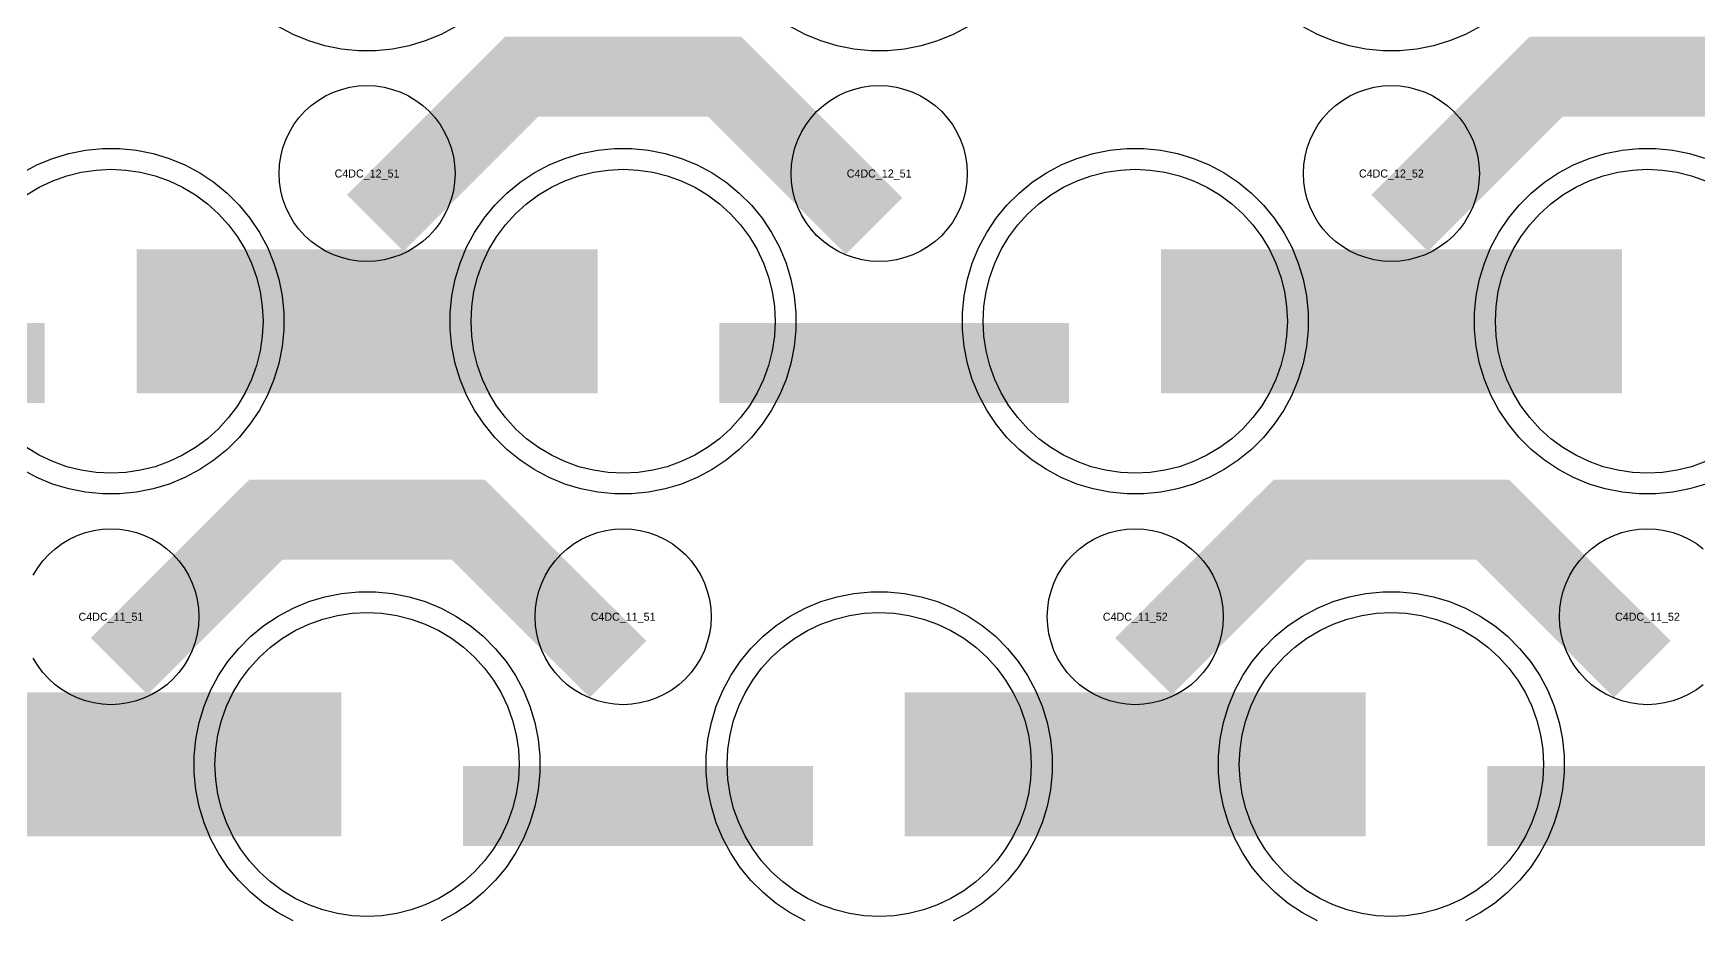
# Model space of a CAD drawing. Extents: x -11880 to 11880, y -14992 to 14992.
# Drawn here: x 4296 to 4816, y -13364 to -13087 of the extents above; entities that cross this region are included whole.
import ezdxf
from ezdxf.enums import TextEntityAlignment as Align

# ---------------------------------------------------------------- set-up
doc = ezdxf.new("R2010")
doc.units = 0
doc.header["$MEASUREMENT"] = 0
for name, color, linetype in [('GDS_775_DT_237', 138, 'CONTINUOUS'), ('RDL1_FS', 34, 'CONTINUOUS'), ('RDL_BS', 160, 'CONTINUOUS')]:
    doc.layers.add(name, color=color, linetype=linetype)

msp = doc.modelspace()

# ---------------------------------------------------------------- linework, layer by layer
at = {"layer": 'RDL1_FS'}
for points in [[(4293.605, -13137.293), (4297.605, -13134.895), (4301.819, -13132.903), (4306.209, -13131.331), (4310.732, -13130.199), (4315.343, -13129.515), (4320, -13129.286), (4324.657, -13129.515), (4329.268, -13130.199), (4333.791, -13131.331), (4338.181, -13132.903), (4342.395, -13134.895), (4346.395, -13137.293), (4350.14, -13140.071), (4353.594, -13143.201), (4356.724, -13146.655), (4359.502, -13150.4), (4361.9, -13154.4), (4363.892, -13158.614), (4365.464, -13163.004), (4366.596, -13167.527), (4367.28, -13172.138), (4367.509, -13176.795), (4367.28, -13181.452), (4366.596, -13186.063), (4365.464, -13190.586), (4363.892, -13194.976), (4361.9, -13199.19), (4359.502, -13203.19), (4356.724, -13206.935), (4353.594, -13210.389), (4350.14, -13213.519), (4346.395, -13216.297), (4342.395, -13218.695), (4338.181, -13220.687), (4333.791, -13222.259), (4329.268, -13223.391), (4324.657, -13224.075), (4320, -13224.304), (4315.343, -13224.075), (4310.732, -13223.391), (4306.209, -13222.259), (4301.819, -13220.687), (4297.605, -13218.695), (4293.605, -13216.297)], [(4818.181, -13220.687), (4813.791, -13222.259), (4809.268, -13223.391), (4804.657, -13224.075), (4800, -13224.304), (4795.343, -13224.075), (4790.732, -13223.391), (4786.209, -13222.259), (4781.819, -13220.687), (4777.605, -13218.695), (4773.605, -13216.297), (4769.86, -13213.519), (4766.406, -13210.389), (4763.276, -13206.935), (4760.498, -13203.19), (4758.1, -13199.19), (4756.108, -13194.976), (4754.536, -13190.586), (4753.404, -13186.063), (4752.72, -13181.452), (4752.491, -13176.795), (4752.72, -13172.138), (4753.404, -13167.527), (4754.536, -13163.004), (4756.108, -13158.614), (4758.1, -13154.4), (4760.498, -13150.4), (4763.276, -13146.655), (4766.406, -13143.201), (4769.86, -13140.071), (4773.605, -13137.293), (4777.605, -13134.895), (4781.819, -13132.903), (4786.209, -13131.331), (4790.732, -13130.199), (4795.343, -13129.515), (4800, -13129.286), (4804.657, -13129.515), (4809.268, -13130.199), (4813.791, -13131.331), (4818.181, -13132.903)]]:
    msp.add_lwpolyline(points, dxfattribs=at)
for points in [[(4480, -13224.304), (4475.343, -13224.075), (4470.732, -13223.391), (4466.209, -13222.259), (4461.819, -13220.687), (4457.605, -13218.695), (4453.605, -13216.297), (4449.86, -13213.519), (4446.406, -13210.389), (4443.276, -13206.935), (4440.498, -13203.19), (4438.1, -13199.19), (4436.108, -13194.976), (4434.536, -13190.586), (4433.404, -13186.063), (4432.72, -13181.452), (4432.491, -13176.795), (4432.72, -13172.138), (4433.404, -13167.527), (4434.536, -13163.004), (4436.108, -13158.614), (4438.1, -13154.4), (4440.498, -13150.4), (4443.276, -13146.655), (4446.406, -13143.201), (4449.86, -13140.071), (4453.605, -13137.293), (4457.605, -13134.895), (4461.819, -13132.903), (4466.209, -13131.331), (4470.732, -13130.199), (4475.343, -13129.515), (4480, -13129.286), (4484.657, -13129.515), (4489.268, -13130.199), (4493.791, -13131.331), (4498.181, -13132.903), (4502.395, -13134.895), (4506.395, -13137.293), (4510.14, -13140.071), (4513.594, -13143.201), (4516.724, -13146.655), (4519.502, -13150.4), (4521.9, -13154.4), (4523.892, -13158.614), (4525.464, -13163.004), (4526.596, -13167.527), (4527.28, -13172.138), (4527.509, -13176.795), (4527.28, -13181.452), (4526.596, -13186.063), (4525.464, -13190.586), (4523.892, -13194.976), (4521.9, -13199.19), (4519.502, -13203.19), (4516.724, -13206.935), (4513.594, -13210.389), (4510.14, -13213.519), (4506.395, -13216.297), (4502.395, -13218.695), (4498.181, -13220.687), (4493.791, -13222.259), (4489.268, -13223.391), (4484.657, -13224.075)], [(4640, -13224.304), (4635.343, -13224.075), (4630.732, -13223.391), (4626.209, -13222.259), (4621.819, -13220.687), (4617.605, -13218.695), (4613.605, -13216.297), (4609.86, -13213.519), (4606.406, -13210.389), (4603.276, -13206.935), (4600.498, -13203.19), (4598.1, -13199.19), (4596.108, -13194.976), (4594.536, -13190.586), (4593.404, -13186.063), (4592.72, -13181.452), (4592.491, -13176.795), (4592.72, -13172.138), (4593.404, -13167.527), (4594.536, -13163.004), (4596.108, -13158.614), (4598.1, -13154.4), (4600.498, -13150.4), (4603.276, -13146.655), (4606.406, -13143.201), (4609.86, -13140.071), (4613.605, -13137.293), (4617.605, -13134.895), (4621.819, -13132.903), (4626.209, -13131.331), (4630.732, -13130.199), (4635.343, -13129.515), (4640, -13129.286), (4644.657, -13129.515), (4649.268, -13130.199), (4653.791, -13131.331), (4658.181, -13132.903), (4662.395, -13134.895), (4666.395, -13137.293), (4670.14, -13140.071), (4673.594, -13143.201), (4676.724, -13146.655), (4679.502, -13150.4), (4681.9, -13154.4), (4683.892, -13158.614), (4685.464, -13163.004), (4686.596, -13167.527), (4687.28, -13172.138), (4687.509, -13176.795), (4687.28, -13181.452), (4686.596, -13186.063), (4685.464, -13190.586), (4683.892, -13194.976), (4681.9, -13199.19), (4679.502, -13203.19), (4676.724, -13206.935), (4673.594, -13210.389), (4670.14, -13213.519), (4666.395, -13216.297), (4662.395, -13218.695), (4658.181, -13220.687), (4653.791, -13222.259), (4649.268, -13223.391), (4644.657, -13224.075)], [(4400, -13362.869), (4395.343, -13362.64), (4390.732, -13361.956), (4386.209, -13360.824), (4381.819, -13359.252), (4377.605, -13357.26), (4373.605, -13354.862), (4369.86, -13352.084), (4366.406, -13348.954), (4363.276, -13345.5), (4360.498, -13341.755), (4358.1, -13337.755), (4356.108, -13333.541), (4354.536, -13329.151), (4353.404, -13324.628), (4352.72, -13320.017), (4352.491, -13315.36), (4352.72, -13310.703), (4353.404, -13306.092), (4354.536, -13301.569), (4356.108, -13297.179), (4358.1, -13292.965), (4360.498, -13288.965), (4363.276, -13285.22), (4366.406, -13281.766), (4369.86, -13278.636), (4373.605, -13275.858), (4377.605, -13273.46), (4381.819, -13271.468), (4386.209, -13269.896), (4390.732, -13268.764), (4395.343, -13268.08), (4400, -13267.851), (4404.657, -13268.08), (4409.268, -13268.764), (4413.791, -13269.896), (4418.181, -13271.468), (4422.395, -13273.46), (4426.395, -13275.858), (4430.14, -13278.636), (4433.594, -13281.766), (4436.724, -13285.22), (4439.502, -13288.965), (4441.9, -13292.965), (4443.892, -13297.179), (4445.464, -13301.569), (4446.596, -13306.092), (4447.28, -13310.703), (4447.509, -13315.36), (4447.28, -13320.017), (4446.596, -13324.628), (4445.464, -13329.151), (4443.892, -13333.541), (4441.9, -13337.755), (4439.502, -13341.755), (4436.724, -13345.5), (4433.594, -13348.954), (4430.14, -13352.084), (4426.395, -13354.862), (4422.395, -13357.26), (4418.181, -13359.252), (4413.791, -13360.824), (4409.268, -13361.956), (4404.657, -13362.64)], [(4560, -13362.869), (4555.343, -13362.64), (4550.732, -13361.956), (4546.209, -13360.824), (4541.819, -13359.252), (4537.605, -13357.26), (4533.605, -13354.862), (4529.86, -13352.084), (4526.406, -13348.954), (4523.276, -13345.5), (4520.498, -13341.755), (4518.1, -13337.755), (4516.108, -13333.541), (4514.536, -13329.151), (4513.404, -13324.628), (4512.72, -13320.017), (4512.491, -13315.36), (4512.72, -13310.703), (4513.404, -13306.092), (4514.536, -13301.569), (4516.108, -13297.179), (4518.1, -13292.965), (4520.498, -13288.965), (4523.276, -13285.22), (4526.406, -13281.766), (4529.86, -13278.636), (4533.605, -13275.858), (4537.605, -13273.46), (4541.819, -13271.468), (4546.209, -13269.896), (4550.732, -13268.764), (4555.343, -13268.08), (4560, -13267.851), (4564.657, -13268.08), (4569.268, -13268.764), (4573.791, -13269.896), (4578.181, -13271.468), (4582.395, -13273.46), (4586.395, -13275.858), (4590.14, -13278.636), (4593.594, -13281.766), (4596.724, -13285.22), (4599.502, -13288.965), (4601.9, -13292.965), (4603.892, -13297.179), (4605.464, -13301.569), (4606.596, -13306.092), (4607.28, -13310.703), (4607.509, -13315.36), (4607.28, -13320.017), (4606.596, -13324.628), (4605.464, -13329.151), (4603.892, -13333.541), (4601.9, -13337.755), (4599.502, -13341.755), (4596.724, -13345.5), (4593.594, -13348.954), (4590.14, -13352.084), (4586.395, -13354.862), (4582.395, -13357.26), (4578.181, -13359.252), (4573.791, -13360.824), (4569.268, -13361.956), (4564.657, -13362.64)], [(4720, -13362.869), (4715.343, -13362.64), (4710.732, -13361.956), (4706.209, -13360.824), (4701.819, -13359.252), (4697.605, -13357.26), (4693.605, -13354.862), (4689.86, -13352.084), (4686.406, -13348.954), (4683.276, -13345.5), (4680.498, -13341.755), (4678.1, -13337.755), (4676.108, -13333.541), (4674.536, -13329.151), (4673.404, -13324.628), (4672.72, -13320.017), (4672.491, -13315.36), (4672.72, -13310.703), (4673.404, -13306.092), (4674.536, -13301.569), (4676.108, -13297.179), (4678.1, -13292.965), (4680.498, -13288.965), (4683.276, -13285.22), (4686.406, -13281.766), (4689.86, -13278.636), (4693.605, -13275.858), (4697.605, -13273.46), (4701.819, -13271.468), (4706.209, -13269.896), (4710.732, -13268.764), (4715.343, -13268.08), (4720, -13267.851), (4724.657, -13268.08), (4729.268, -13268.764), (4733.791, -13269.896), (4738.181, -13271.468), (4742.395, -13273.46), (4746.395, -13275.858), (4750.14, -13278.636), (4753.594, -13281.766), (4756.724, -13285.22), (4759.502, -13288.965), (4761.9, -13292.965), (4763.892, -13297.179), (4765.464, -13301.569), (4766.596, -13306.092), (4767.28, -13310.703), (4767.509, -13315.36), (4767.28, -13320.017), (4766.596, -13324.628), (4765.464, -13329.151), (4763.892, -13333.541), (4761.9, -13337.755), (4759.502, -13341.755), (4756.724, -13345.5), (4753.594, -13348.954), (4750.14, -13352.084), (4746.395, -13354.862), (4742.395, -13357.26), (4738.181, -13359.252), (4733.791, -13360.824), (4729.268, -13361.956), (4724.657, -13362.64)]]:
    msp.add_lwpolyline(points, close=True, dxfattribs=at)
for points in [[(4328.002, -13176.795, 45, 45, 0), (4400.002, -13176.795, 45, 45, 0)], [(4400.002, -13176.795, 45, 45, 0), (4472.002, -13176.795, 45, 45, 0)], [(4648.002, -13176.795, 45, 45, 0), (4720.002, -13176.795, 45, 45, 0)], [(4720.002, -13176.795, 45, 45, 0), (4792.002, -13176.795, 45, 45, 0)], [(4248.002, -13315.36, 45, 45, 0), (4320.002, -13315.36, 45, 45, 0)], [(4320.002, -13315.36, 45, 45, 0), (4392.002, -13315.36, 45, 45, 0)], [(4568.002, -13315.36, 45, 45, 0), (4640.002, -13315.36, 45, 45, 0)], [(4640.002, -13315.36, 45, 45, 0), (4712.002, -13315.36, 45, 45, 0)]]:
    msp.add_lwpolyline(points, format="xyseb", dxfattribs=at)
at = {"layer": 'RDL_BS'}
for points in [[(4427.777, -13084.613), (4423.115, -13087.105), (4418.205, -13089.136), (4413.165, -13090.667), (4407.938, -13091.713), (4402.644, -13092.23), (4397.356, -13092.23), (4392.062, -13091.713), (4386.835, -13090.667), (4381.795, -13089.136), (4376.885, -13087.105), (4372.223, -13084.613)], [(4587.777, -13084.613), (4583.115, -13087.105), (4578.205, -13089.136), (4573.165, -13090.667), (4567.938, -13091.713), (4562.644, -13092.23), (4557.356, -13092.23), (4552.062, -13091.713), (4546.835, -13090.667), (4541.795, -13089.136), (4536.885, -13087.105), (4532.223, -13084.613)], [(4747.777, -13084.613), (4743.115, -13087.105), (4738.205, -13089.136), (4733.165, -13090.667), (4727.938, -13091.713), (4722.644, -13092.23), (4717.356, -13092.23), (4712.062, -13091.713), (4706.835, -13090.667), (4701.795, -13089.136), (4696.885, -13087.105), (4692.223, -13084.613)], [(4292.223, -13130.412), (4296.885, -13127.92), (4301.795, -13125.889), (4306.835, -13124.358), (4312.062, -13123.312), (4317.356, -13122.795), (4322.644, -13122.795), (4327.938, -13123.312), (4333.165, -13124.358), (4338.205, -13125.889), (4343.115, -13127.92), (4347.777, -13130.412), (4352.191, -13133.359), (4356.292, -13136.721), (4360.074, -13140.503), (4363.436, -13144.604), (4366.383, -13149.018), (4368.875, -13153.68), (4370.906, -13158.59), (4372.437, -13163.63), (4373.483, -13168.857), (4374, -13174.151), (4374, -13179.439), (4373.483, -13184.733), (4372.437, -13189.96), (4370.906, -13195), (4368.875, -13199.91), (4366.383, -13204.572), (4363.436, -13208.986), (4360.074, -13213.087), (4356.292, -13216.869), (4352.191, -13220.231), (4347.777, -13223.178), (4343.115, -13225.67), (4338.205, -13227.701), (4333.165, -13229.232), (4327.938, -13230.278), (4322.644, -13230.795), (4317.356, -13230.795), (4312.062, -13230.278), (4306.835, -13229.232), (4301.795, -13227.701), (4296.885, -13225.67), (4292.223, -13223.178)], [(4818.205, -13227.701), (4813.165, -13229.232), (4807.938, -13230.278), (4802.644, -13230.795), (4797.356, -13230.795), (4792.062, -13230.278), (4786.835, -13229.232), (4781.795, -13227.701), (4776.885, -13225.67), (4772.223, -13223.178), (4767.809, -13220.231), (4763.708, -13216.869), (4759.926, -13213.087), (4756.564, -13208.986), (4753.617, -13204.572), (4751.125, -13199.91), (4749.094, -13195), (4747.563, -13189.96), (4746.517, -13184.733), (4746, -13179.439), (4746, -13174.151), (4746.517, -13168.857), (4747.563, -13163.63), (4749.094, -13158.59), (4751.125, -13153.68), (4753.617, -13149.018), (4756.564, -13144.604), (4759.926, -13140.503), (4763.708, -13136.721), (4767.809, -13133.359), (4772.223, -13130.412), (4776.885, -13127.92), (4781.795, -13125.889), (4786.835, -13124.358), (4792.062, -13123.312), (4797.356, -13122.795), (4802.644, -13122.795), (4807.938, -13123.312), (4813.165, -13124.358), (4818.205, -13125.889)], [(4295.75, -13256.216), (4297.143, -13253.892), (4298.746, -13251.729), (4300.558, -13249.73), (4302.557, -13247.918), (4304.72, -13246.315), (4307.044, -13244.922), (4309.481, -13243.77), (4312.016, -13242.863), (4314.635, -13242.206), (4317.307, -13241.81), (4320, -13241.678), (4322.693, -13241.81), (4325.365, -13242.206), (4327.984, -13242.863), (4330.519, -13243.77), (4332.956, -13244.922), (4335.28, -13246.315), (4337.443, -13247.918), (4339.442, -13249.73), (4341.254, -13251.729), (4342.857, -13253.892), (4344.25, -13256.216), (4345.402, -13258.653), (4346.309, -13261.188), (4346.966, -13263.807), (4347.362, -13266.479), (4347.494, -13269.172), (4347.362, -13271.865), (4346.966, -13274.537), (4346.309, -13277.156), (4345.402, -13279.691), (4344.25, -13282.128), (4342.857, -13284.452), (4341.254, -13286.615), (4339.442, -13288.614), (4337.443, -13290.426), (4335.28, -13292.029), (4332.956, -13293.422), (4330.519, -13294.574), (4327.984, -13295.481), (4325.365, -13296.138), (4322.693, -13296.534), (4320, -13296.666), (4317.307, -13296.534), (4314.635, -13296.138), (4312.016, -13295.481), (4309.481, -13294.574), (4307.044, -13293.422), (4304.72, -13292.029), (4302.557, -13290.426), (4300.558, -13288.614), (4298.746, -13286.615), (4297.143, -13284.452), (4295.75, -13282.128)], [(4817.443, -13290.426), (4815.28, -13292.029), (4812.956, -13293.422), (4810.519, -13294.574), (4807.984, -13295.481), (4805.365, -13296.138), (4802.693, -13296.534), (4800, -13296.666), (4797.307, -13296.534), (4794.635, -13296.138), (4792.016, -13295.481), (4789.481, -13294.574), (4787.044, -13293.422), (4784.72, -13292.029), (4782.557, -13290.426), (4780.558, -13288.614), (4778.746, -13286.615), (4777.143, -13284.452), (4775.75, -13282.128), (4774.598, -13279.691), (4773.691, -13277.156), (4773.034, -13274.537), (4772.638, -13271.865), (4772.506, -13269.172), (4772.638, -13266.479), (4773.034, -13263.807), (4773.691, -13261.188), (4774.598, -13258.653), (4775.75, -13256.216), (4777.143, -13253.892), (4778.746, -13251.729), (4780.558, -13249.73), (4782.557, -13247.918), (4784.72, -13246.315), (4787.044, -13244.922), (4789.481, -13243.77), (4792.016, -13242.863), (4794.635, -13242.206), (4797.307, -13241.81), (4800, -13241.678), (4802.693, -13241.81), (4805.365, -13242.206), (4807.984, -13242.863), (4810.519, -13243.77), (4812.956, -13244.922), (4815.28, -13246.315), (4817.443, -13247.918)], [(4376.885, -13364.235), (4372.223, -13361.743), (4367.809, -13358.796), (4363.708, -13355.434), (4359.926, -13351.652), (4356.564, -13347.551), (4353.617, -13343.137), (4351.125, -13338.475), (4349.094, -13333.565), (4347.563, -13328.525), (4346.517, -13323.298), (4346, -13318.004), (4346, -13312.716), (4346.517, -13307.422), (4347.563, -13302.195), (4349.094, -13297.155), (4351.125, -13292.245), (4353.617, -13287.583), (4356.564, -13283.169), (4359.926, -13279.068), (4363.708, -13275.286), (4367.809, -13271.924), (4372.223, -13268.977), (4376.885, -13266.485), (4381.795, -13264.454), (4386.835, -13262.923), (4392.062, -13261.877), (4397.356, -13261.36), (4402.644, -13261.36), (4407.938, -13261.877), (4413.165, -13262.923), (4418.205, -13264.454), (4423.115, -13266.485), (4427.777, -13268.977), (4432.191, -13271.924), (4436.292, -13275.286), (4440.074, -13279.068), (4443.436, -13283.169), (4446.383, -13287.583), (4448.875, -13292.245), (4450.906, -13297.155), (4452.437, -13302.195), (4453.483, -13307.422), (4454, -13312.716), (4454, -13318.004), (4453.483, -13323.298), (4452.437, -13328.525), (4450.906, -13333.565), (4448.875, -13338.475), (4446.383, -13343.137), (4443.436, -13347.551), (4440.074, -13351.652), (4436.292, -13355.434), (4432.191, -13358.796), (4427.777, -13361.743), (4423.115, -13364.235)], [(4536.885, -13364.235), (4532.223, -13361.743), (4527.809, -13358.796), (4523.708, -13355.434), (4519.926, -13351.652), (4516.564, -13347.551), (4513.617, -13343.137), (4511.125, -13338.475), (4509.094, -13333.565), (4507.563, -13328.525), (4506.517, -13323.298), (4506, -13318.004), (4506, -13312.716), (4506.517, -13307.422), (4507.563, -13302.195), (4509.094, -13297.155), (4511.125, -13292.245), (4513.617, -13287.583), (4516.564, -13283.169), (4519.926, -13279.068), (4523.708, -13275.286), (4527.809, -13271.924), (4532.223, -13268.977), (4536.885, -13266.485), (4541.795, -13264.454), (4546.835, -13262.923), (4552.062, -13261.877), (4557.356, -13261.36), (4562.644, -13261.36), (4567.938, -13261.877), (4573.165, -13262.923), (4578.205, -13264.454), (4583.115, -13266.485), (4587.777, -13268.977), (4592.191, -13271.924), (4596.292, -13275.286), (4600.074, -13279.068), (4603.436, -13283.169), (4606.383, -13287.583), (4608.875, -13292.245), (4610.906, -13297.155), (4612.437, -13302.195), (4613.483, -13307.422), (4614, -13312.716), (4614, -13318.004), (4613.483, -13323.298), (4612.437, -13328.525), (4610.906, -13333.565), (4608.875, -13338.475), (4606.383, -13343.137), (4603.436, -13347.551), (4600.074, -13351.652), (4596.292, -13355.434), (4592.191, -13358.796), (4587.777, -13361.743), (4583.115, -13364.235)], [(4696.885, -13364.235), (4692.223, -13361.743), (4687.809, -13358.796), (4683.708, -13355.434), (4679.926, -13351.652), (4676.564, -13347.551), (4673.617, -13343.137), (4671.125, -13338.475), (4669.094, -13333.565), (4667.563, -13328.525), (4666.517, -13323.298), (4666, -13318.004), (4666, -13312.716), (4666.517, -13307.422), (4667.563, -13302.195), (4669.094, -13297.155), (4671.125, -13292.245), (4673.617, -13287.583), (4676.564, -13283.169), (4679.926, -13279.068), (4683.708, -13275.286), (4687.809, -13271.924), (4692.223, -13268.977), (4696.885, -13266.485), (4701.795, -13264.454), (4706.835, -13262.923), (4712.062, -13261.877), (4717.356, -13261.36), (4722.644, -13261.36), (4727.938, -13261.877), (4733.165, -13262.923), (4738.205, -13264.454), (4743.115, -13266.485), (4747.777, -13268.977), (4752.191, -13271.924), (4756.292, -13275.286), (4760.074, -13279.068), (4763.436, -13283.169), (4766.383, -13287.583), (4768.875, -13292.245), (4770.906, -13297.155), (4772.437, -13302.195), (4773.483, -13307.422), (4774, -13312.716), (4774, -13318.004), (4773.483, -13323.298), (4772.437, -13328.525), (4770.906, -13333.565), (4768.875, -13338.475), (4766.383, -13343.137), (4763.436, -13347.551), (4760.074, -13351.652), (4756.292, -13355.434), (4752.191, -13358.796), (4747.777, -13361.743), (4743.115, -13364.235)]]:
    msp.add_lwpolyline(points, dxfattribs=at)
for points in [[(4402.562, -13146.109, 25, 25, 0), (4448.377, -13100.294, 25, 25, 0), (4481.93, -13100.294, 25, 25, 0)], [(4558.401, -13147.008, 25, 25, 0), (4511.687, -13100.294, 25, 25, 0), (4481.929, -13100.294, 25, 25, 0)], [(4722.562, -13146.109, 25, 25, 0), (4768.377, -13100.294, 25, 25, 0), (4801.93, -13100.294, 25, 25, 0)], [(4878.401, -13147.008, 25, 25, 0), (4831.687, -13100.294, 25, 25, 0), (4801.929, -13100.294, 25, 25, 0)], [(4190.016, -13189.808, 25, 25, 0), (4299.281, -13189.808, 25, 25, 0)], [(4510.016, -13189.808, 25, 25, 0), (4619.281, -13189.808, 25, 25, 0)], [(4322.562, -13284.674, 25, 25, 0), (4368.377, -13238.859, 25, 25, 0), (4401.93, -13238.859, 25, 25, 0)], [(4478.401, -13285.573, 25, 25, 0), (4431.687, -13238.859, 25, 25, 0), (4401.929, -13238.859, 25, 25, 0)], [(4642.562, -13284.674, 25, 25, 0), (4688.377, -13238.859, 25, 25, 0), (4721.93, -13238.859, 25, 25, 0)], [(4798.401, -13285.573, 25, 25, 0), (4751.687, -13238.859, 25, 25, 0), (4721.929, -13238.859, 25, 25, 0)], [(4430.016, -13328.373, 25, 25, 0), (4539.281, -13328.373, 25, 25, 0)], [(4750.016, -13328.373, 25, 25, 0), (4859.281, -13328.373, 25, 25, 0)]]:
    msp.add_lwpolyline(points, format="xyseb", dxfattribs=at)
for points in [[(4400, -13158.101), (4397.307, -13157.969), (4394.635, -13157.573), (4392.016, -13156.916), (4389.481, -13156.009), (4387.044, -13154.857), (4384.72, -13153.464), (4382.557, -13151.861), (4380.558, -13150.049), (4378.746, -13148.05), (4377.143, -13145.887), (4375.75, -13143.563), (4374.598, -13141.126), (4373.691, -13138.591), (4373.034, -13135.972), (4372.638, -13133.3), (4372.506, -13130.607), (4372.638, -13127.914), (4373.034, -13125.242), (4373.691, -13122.623), (4374.598, -13120.088), (4375.75, -13117.651), (4377.143, -13115.327), (4378.746, -13113.164), (4380.558, -13111.165), (4382.557, -13109.353), (4384.72, -13107.75), (4387.044, -13106.357), (4389.481, -13105.205), (4392.016, -13104.298), (4394.635, -13103.641), (4397.307, -13103.245), (4400, -13103.113), (4402.693, -13103.245), (4405.365, -13103.641), (4407.984, -13104.298), (4410.519, -13105.205), (4412.956, -13106.357), (4415.28, -13107.75), (4417.443, -13109.353), (4419.442, -13111.165), (4421.254, -13113.164), (4422.857, -13115.327), (4424.25, -13117.651), (4425.402, -13120.088), (4426.309, -13122.623), (4426.966, -13125.242), (4427.362, -13127.914), (4427.494, -13130.607), (4427.362, -13133.3), (4426.966, -13135.972), (4426.309, -13138.591), (4425.402, -13141.126), (4424.25, -13143.563), (4422.857, -13145.887), (4421.254, -13148.05), (4419.442, -13150.049), (4417.443, -13151.861), (4415.28, -13153.464), (4412.956, -13154.857), (4410.519, -13156.009), (4407.984, -13156.916), (4405.365, -13157.573), (4402.693, -13157.969)], [(4560, -13158.101), (4557.307, -13157.969), (4554.635, -13157.573), (4552.016, -13156.916), (4549.481, -13156.009), (4547.044, -13154.857), (4544.72, -13153.464), (4542.557, -13151.861), (4540.558, -13150.049), (4538.746, -13148.05), (4537.143, -13145.887), (4535.75, -13143.563), (4534.598, -13141.126), (4533.691, -13138.591), (4533.034, -13135.972), (4532.638, -13133.3), (4532.506, -13130.607), (4532.638, -13127.914), (4533.034, -13125.242), (4533.691, -13122.623), (4534.598, -13120.088), (4535.75, -13117.651), (4537.143, -13115.327), (4538.746, -13113.164), (4540.558, -13111.165), (4542.557, -13109.353), (4544.72, -13107.75), (4547.044, -13106.357), (4549.481, -13105.205), (4552.016, -13104.298), (4554.635, -13103.641), (4557.307, -13103.245), (4560, -13103.113), (4562.693, -13103.245), (4565.365, -13103.641), (4567.984, -13104.298), (4570.519, -13105.205), (4572.956, -13106.357), (4575.28, -13107.75), (4577.443, -13109.353), (4579.442, -13111.165), (4581.254, -13113.164), (4582.857, -13115.327), (4584.25, -13117.651), (4585.402, -13120.088), (4586.309, -13122.623), (4586.966, -13125.242), (4587.362, -13127.914), (4587.494, -13130.607), (4587.362, -13133.3), (4586.966, -13135.972), (4586.309, -13138.591), (4585.402, -13141.126), (4584.25, -13143.563), (4582.857, -13145.887), (4581.254, -13148.05), (4579.442, -13150.049), (4577.443, -13151.861), (4575.28, -13153.464), (4572.956, -13154.857), (4570.519, -13156.009), (4567.984, -13156.916), (4565.365, -13157.573), (4562.693, -13157.969)], [(4720, -13158.101), (4717.307, -13157.969), (4714.635, -13157.573), (4712.016, -13156.916), (4709.481, -13156.009), (4707.044, -13154.857), (4704.72, -13153.464), (4702.557, -13151.861), (4700.558, -13150.049), (4698.746, -13148.05), (4697.143, -13145.887), (4695.75, -13143.563), (4694.598, -13141.126), (4693.691, -13138.591), (4693.034, -13135.972), (4692.638, -13133.3), (4692.506, -13130.607), (4692.638, -13127.914), (4693.034, -13125.242), (4693.691, -13122.623), (4694.598, -13120.088), (4695.75, -13117.651), (4697.143, -13115.327), (4698.746, -13113.164), (4700.558, -13111.165), (4702.557, -13109.353), (4704.72, -13107.75), (4707.044, -13106.357), (4709.481, -13105.205), (4712.016, -13104.298), (4714.635, -13103.641), (4717.307, -13103.245), (4720, -13103.113), (4722.693, -13103.245), (4725.365, -13103.641), (4727.984, -13104.298), (4730.519, -13105.205), (4732.956, -13106.357), (4735.28, -13107.75), (4737.443, -13109.353), (4739.442, -13111.165), (4741.254, -13113.164), (4742.857, -13115.327), (4744.25, -13117.651), (4745.402, -13120.088), (4746.309, -13122.623), (4746.966, -13125.242), (4747.362, -13127.914), (4747.494, -13130.607), (4747.362, -13133.3), (4746.966, -13135.972), (4746.309, -13138.591), (4745.402, -13141.126), (4744.25, -13143.563), (4742.857, -13145.887), (4741.254, -13148.05), (4739.442, -13150.049), (4737.443, -13151.861), (4735.28, -13153.464), (4732.956, -13154.857), (4730.519, -13156.009), (4727.984, -13156.916), (4725.365, -13157.573), (4722.693, -13157.969)], [(4477.356, -13230.795), (4472.062, -13230.278), (4466.835, -13229.232), (4461.795, -13227.701), (4456.885, -13225.67), (4452.223, -13223.178), (4447.809, -13220.231), (4443.708, -13216.869), (4439.926, -13213.087), (4436.564, -13208.986), (4433.617, -13204.572), (4431.125, -13199.91), (4429.094, -13195), (4427.563, -13189.96), (4426.517, -13184.733), (4426, -13179.439), (4426, -13174.151), (4426.517, -13168.857), (4427.563, -13163.63), (4429.094, -13158.59), (4431.125, -13153.68), (4433.617, -13149.018), (4436.564, -13144.604), (4439.926, -13140.503), (4443.708, -13136.721), (4447.809, -13133.359), (4452.223, -13130.412), (4456.885, -13127.92), (4461.795, -13125.889), (4466.835, -13124.358), (4472.062, -13123.312), (4477.356, -13122.795), (4482.644, -13122.795), (4487.938, -13123.312), (4493.165, -13124.358), (4498.205, -13125.889), (4503.115, -13127.92), (4507.777, -13130.412), (4512.191, -13133.359), (4516.292, -13136.721), (4520.074, -13140.503), (4523.436, -13144.604), (4526.383, -13149.018), (4528.875, -13153.68), (4530.906, -13158.59), (4532.437, -13163.63), (4533.483, -13168.857), (4534, -13174.151), (4534, -13179.439), (4533.483, -13184.733), (4532.437, -13189.96), (4530.906, -13195), (4528.875, -13199.91), (4526.383, -13204.572), (4523.436, -13208.986), (4520.074, -13213.087), (4516.292, -13216.869), (4512.191, -13220.231), (4507.777, -13223.178), (4503.115, -13225.67), (4498.205, -13227.701), (4493.165, -13229.232), (4487.938, -13230.278), (4482.644, -13230.795)], [(4637.356, -13230.795), (4632.062, -13230.278), (4626.835, -13229.232), (4621.795, -13227.701), (4616.885, -13225.67), (4612.223, -13223.178), (4607.809, -13220.231), (4603.708, -13216.869), (4599.926, -13213.087), (4596.564, -13208.986), (4593.617, -13204.572), (4591.125, -13199.91), (4589.094, -13195), (4587.563, -13189.96), (4586.517, -13184.733), (4586, -13179.439), (4586, -13174.151), (4586.517, -13168.857), (4587.563, -13163.63), (4589.094, -13158.59), (4591.125, -13153.68), (4593.617, -13149.018), (4596.564, -13144.604), (4599.926, -13140.503), (4603.708, -13136.721), (4607.809, -13133.359), (4612.223, -13130.412), (4616.885, -13127.92), (4621.795, -13125.889), (4626.835, -13124.358), (4632.062, -13123.312), (4637.356, -13122.795), (4642.644, -13122.795), (4647.938, -13123.312), (4653.165, -13124.358), (4658.205, -13125.889), (4663.115, -13127.92), (4667.777, -13130.412), (4672.191, -13133.359), (4676.292, -13136.721), (4680.074, -13140.503), (4683.436, -13144.604), (4686.383, -13149.018), (4688.875, -13153.68), (4690.906, -13158.59), (4692.437, -13163.63), (4693.483, -13168.857), (4694, -13174.151), (4694, -13179.439), (4693.483, -13184.733), (4692.437, -13189.96), (4690.906, -13195), (4688.875, -13199.91), (4686.383, -13204.572), (4683.436, -13208.986), (4680.074, -13213.087), (4676.292, -13216.869), (4672.191, -13220.231), (4667.777, -13223.178), (4663.115, -13225.67), (4658.205, -13227.701), (4653.165, -13229.232), (4647.938, -13230.278), (4642.644, -13230.795)], [(4480, -13296.666), (4477.307, -13296.534), (4474.635, -13296.138), (4472.016, -13295.481), (4469.481, -13294.574), (4467.044, -13293.422), (4464.72, -13292.029), (4462.557, -13290.426), (4460.558, -13288.614), (4458.746, -13286.615), (4457.143, -13284.452), (4455.75, -13282.128), (4454.598, -13279.691), (4453.691, -13277.156), (4453.034, -13274.537), (4452.638, -13271.865), (4452.506, -13269.172), (4452.638, -13266.479), (4453.034, -13263.807), (4453.691, -13261.188), (4454.598, -13258.653), (4455.75, -13256.216), (4457.143, -13253.892), (4458.746, -13251.729), (4460.558, -13249.73), (4462.557, -13247.918), (4464.72, -13246.315), (4467.044, -13244.922), (4469.481, -13243.77), (4472.016, -13242.863), (4474.635, -13242.206), (4477.307, -13241.81), (4480, -13241.678), (4482.693, -13241.81), (4485.365, -13242.206), (4487.984, -13242.863), (4490.519, -13243.77), (4492.956, -13244.922), (4495.28, -13246.315), (4497.443, -13247.918), (4499.442, -13249.73), (4501.254, -13251.729), (4502.857, -13253.892), (4504.25, -13256.216), (4505.402, -13258.653), (4506.309, -13261.188), (4506.966, -13263.807), (4507.362, -13266.479), (4507.494, -13269.172), (4507.362, -13271.865), (4506.966, -13274.537), (4506.309, -13277.156), (4505.402, -13279.691), (4504.25, -13282.128), (4502.857, -13284.452), (4501.254, -13286.615), (4499.442, -13288.614), (4497.443, -13290.426), (4495.28, -13292.029), (4492.956, -13293.422), (4490.519, -13294.574), (4487.984, -13295.481), (4485.365, -13296.138), (4482.693, -13296.534)], [(4640, -13296.666), (4637.307, -13296.534), (4634.635, -13296.138), (4632.016, -13295.481), (4629.481, -13294.574), (4627.044, -13293.422), (4624.72, -13292.029), (4622.557, -13290.426), (4620.558, -13288.614), (4618.746, -13286.615), (4617.143, -13284.452), (4615.75, -13282.128), (4614.598, -13279.691), (4613.691, -13277.156), (4613.034, -13274.537), (4612.638, -13271.865), (4612.506, -13269.172), (4612.638, -13266.479), (4613.034, -13263.807), (4613.691, -13261.188), (4614.598, -13258.653), (4615.75, -13256.216), (4617.143, -13253.892), (4618.746, -13251.729), (4620.558, -13249.73), (4622.557, -13247.918), (4624.72, -13246.315), (4627.044, -13244.922), (4629.481, -13243.77), (4632.016, -13242.863), (4634.635, -13242.206), (4637.307, -13241.81), (4640, -13241.678), (4642.693, -13241.81), (4645.365, -13242.206), (4647.984, -13242.863), (4650.519, -13243.77), (4652.956, -13244.922), (4655.28, -13246.315), (4657.443, -13247.918), (4659.442, -13249.73), (4661.254, -13251.729), (4662.857, -13253.892), (4664.25, -13256.216), (4665.402, -13258.653), (4666.309, -13261.188), (4666.966, -13263.807), (4667.362, -13266.479), (4667.494, -13269.172), (4667.362, -13271.865), (4666.966, -13274.537), (4666.309, -13277.156), (4665.402, -13279.691), (4664.25, -13282.128), (4662.857, -13284.452), (4661.254, -13286.615), (4659.442, -13288.614), (4657.443, -13290.426), (4655.28, -13292.029), (4652.956, -13293.422), (4650.519, -13294.574), (4647.984, -13295.481), (4645.365, -13296.138), (4642.693, -13296.534)]]:
    msp.add_lwpolyline(points, close=True, dxfattribs=at)

# ---------------------------------------------------------------- texts
at = {"layer": 'GDS_775_DT_237'}
for s, p in [('C4DC_12_51', (4400, -13130.607)), ('C4DC_12_51', (4400, -13130.607)), ('C4DC_12_51', (4560, -13130.607)), ('C4DC_12_51', (4560, -13130.607)), ('C4DC_12_52', (4720, -13130.607)), ('C4DC_12_52', (4720, -13130.607)), ('C4DC_11_51', (4320, -13269.172)), ('C4DC_11_51', (4320, -13269.172)), ('C4DC_11_51', (4480, -13269.172)), ('C4DC_11_51', (4480, -13269.172)), ('C4DC_11_52', (4640, -13269.172)), ('C4DC_11_52', (4640, -13269.172)), ('C4DC_11_52', (4800, -13269.172)), ('C4DC_11_52', (4800, -13269.172))]:
    msp.add_text(s, height=2.5, dxfattribs=at).set_placement(p, align=Align.MIDDLE_CENTER)

doc.saveas('drawing.dxf')
